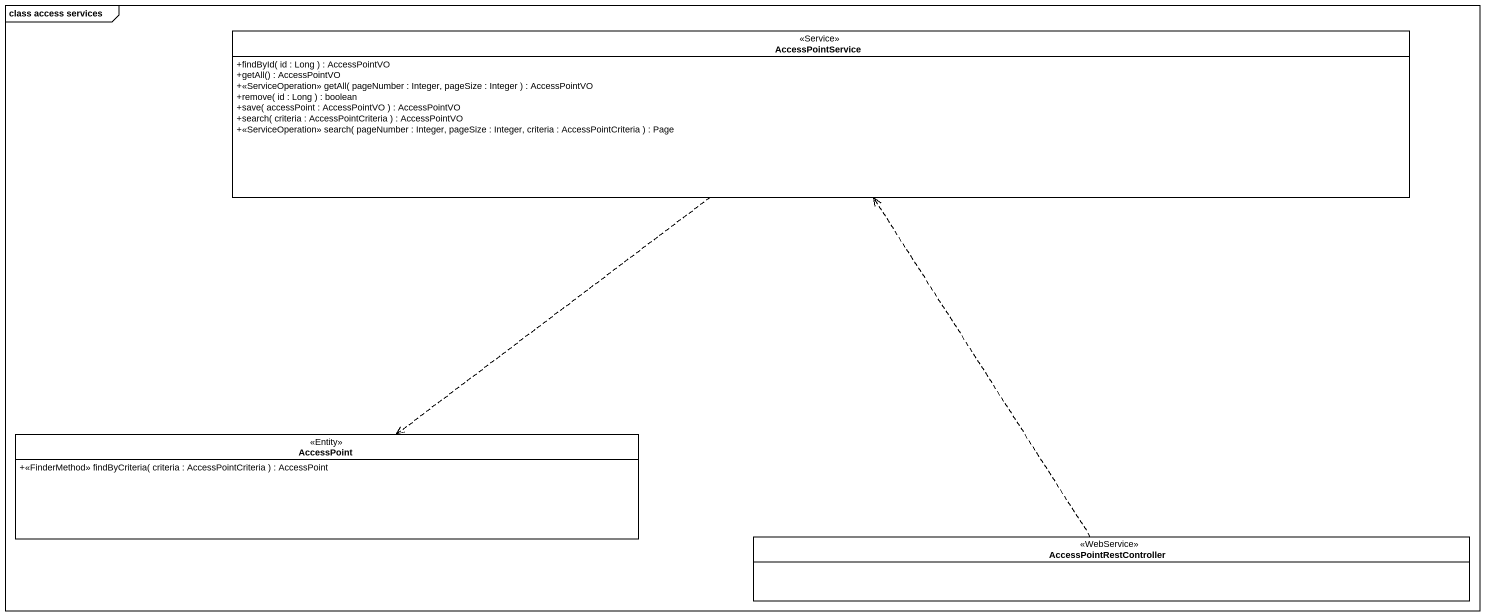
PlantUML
@startuml
mainframe class access services
hide circle
hide empty members
skinparam classAttributeIconSize 0
class AccessPointService <<Service>> {
  +findById( id : Long ) : AccessPointVO
  +getAll() : AccessPointVO
  +<<ServiceOperation>> getAll( pageNumber : Integer, pageSize : Integer ) : AccessPointVO
  +remove( id : Long ) : boolean
  +save( accessPoint : AccessPointVO ) : AccessPointVO
  +search( criteria : AccessPointCriteria ) : AccessPointVO
  +<<ServiceOperation>> search( pageNumber : Integer, pageSize : Integer, criteria : AccessPointCriteria ) : Page
}
class AccessPoint <<Entity>> {
  +<<FinderMethod>> findByCriteria( criteria : AccessPointCriteria ) : AccessPoint
}
class AccessPointRestController <<WebService>>
AccessPointService ..> AccessPoint
AccessPointRestController .up.> AccessPointService
@enduml
